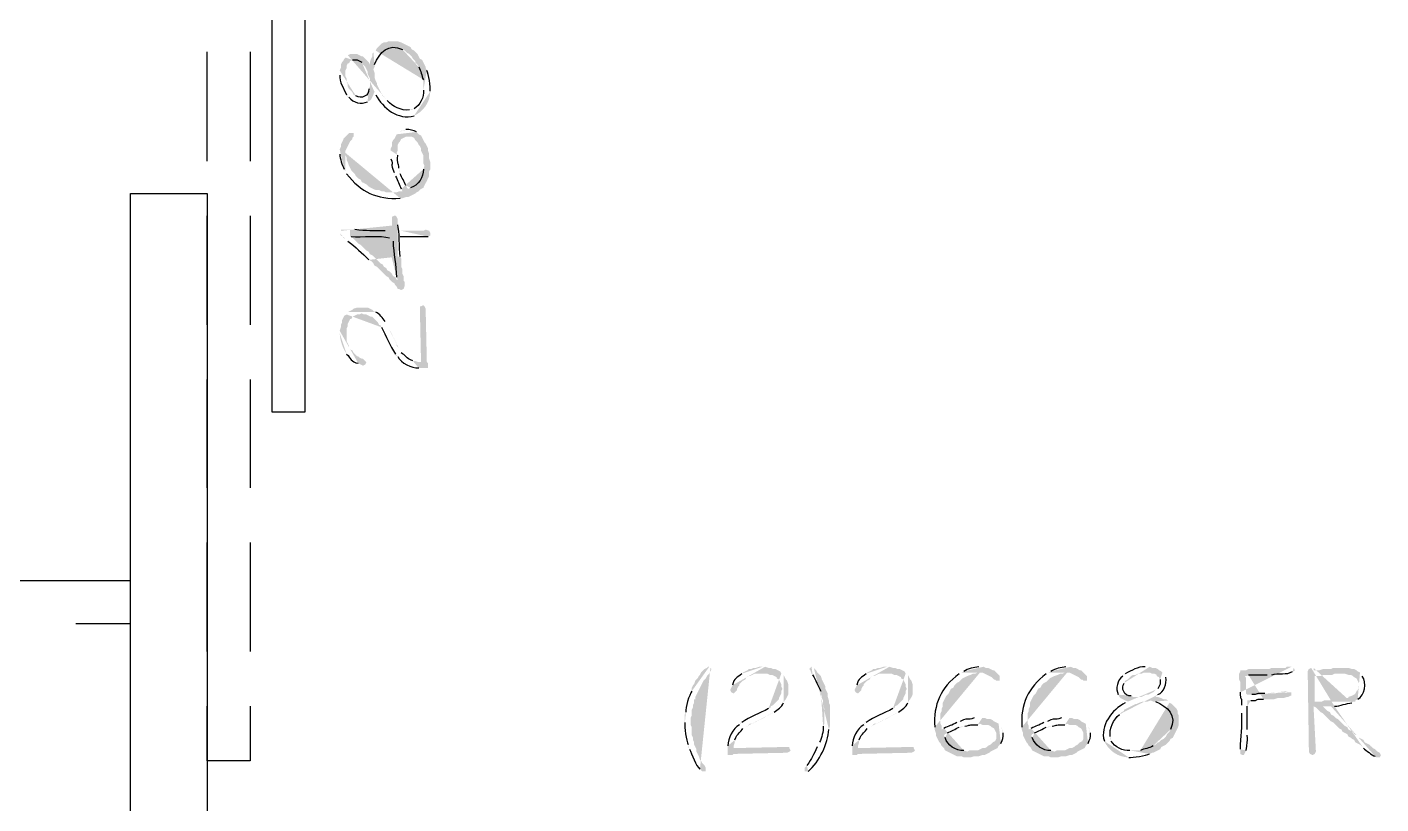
# Model space of a CAD drawing. Header units: inches. Extents: x -167 to 6071, y -6287 to -2731.
# Drawn here: x 1152.2 to 1214.3, y -6046.8 to -6011.2 of the extents above; entities that cross this region are included whole.
import ezdxf

# ---------------------------------------------------------------- set-up
doc = ezdxf.new("R2010")
doc.units = ezdxf.units.IN
doc.header["$LTSCALE"] = 96
doc.header["$MEASUREMENT"] = 0
doc.layers.add('PDF_Geometry', color=7, linetype='Continuous', true_color=0x4a4a4a)
doc.layers.add('PDF_Solid Fills', color=7, linetype='Continuous')

msp = doc.modelspace()

# ---------------------------------------------------------------- hatches: boundary and pattern name
at = {"layer": 'PDF_Solid Fills', "transparency": 33554559}
h = msp.add_hatch(color=256, dxfattribs=at)
h.paths.add_polyline_path([(1168.063, -6012.309), (1168.063, -6013.109), (1168.117, -6013.002), (1168.117, -6012.895)], flags=0)
h.paths.add_polyline_path([(1169.397, -6012.202), (1169.503, -6012.255), (1169.557, -6012.309), (1169.61, -6012.362), (1169.717, -6012.415), (1169.823, -6012.522), (1169.877, -6012.629), (1169.983, -6012.735), (1169.983, -6012.789), (1170.09, -6012.895), (1170.143, -6013.002)], flags=0)
h.paths.add_polyline_path([(1170.357, -6013.589), (1170.357, -6013.962), (1170.41, -6012.895), (1170.303, -6012.682), (1170.197, -6012.629), (1170.09, -6012.415), (1169.983, -6012.309), (1169.93, -6012.255), (1169.823, -6012.202), (1169.77, -6012.095), (1169.343, -6011.882), (1169.183, -6011.829), (1168.757, -6011.829), (1168.65, -6011.882), (1168.543, -6011.882), (1168.437, -6011.935), (1168.33, -6012.042), (1168.277, -6012.095), (1168.223, -6012.149), (1168.17, -6012.255)], flags=0)
h = msp.add_hatch(color=256, dxfattribs=at)
h.paths.add_polyline_path([(1166.517, -6013.269), (1166.517, -6013.375)], flags=0)
h.paths.add_polyline_path([(1166.837, -6014.282), (1166.837, -6014.335), (1166.943, -6014.389)], flags=0)
h.paths.add_polyline_path([(1167.797, -6014.602), (1167.903, -6014.549), (1167.903, -6013.802), (1167.903, -6013.909), (1167.85, -6014.015)], flags=0)
h.paths.add_polyline_path([(1167.263, -6014.335), (1167.157, -6014.282), (1167.103, -6014.175), (1166.997, -6014.069), (1166.943, -6014.015), (1166.89, -6013.909), (1166.89, -6013.802), (1166.837, -6013.695), (1166.837, -6013.535), (1166.783, -6013.429), (1166.783, -6012.575), (1166.73, -6012.629), (1166.677, -6012.735), (1166.623, -6012.789), (1166.57, -6012.895), (1166.57, -6013.055), (1166.517, -6013.162)], flags=0)
h = msp.add_hatch(color=256, dxfattribs=at)
h.paths.add_polyline_path([(1166.783, -6012.575), (1166.783, -6013.322), (1166.783, -6013.162), (1166.837, -6013.055), (1166.837, -6012.949), (1166.89, -6012.842), (1166.943, -6012.842), (1166.997, -6012.735), (1167.103, -6012.682)], flags=0)
h.paths.add_polyline_path([(1167.53, -6012.789), (1167.583, -6012.895), (1167.69, -6013.002), (1167.743, -6013.109), (1167.797, -6013.215), (1167.797, -6013.322), (1167.85, -6013.429), (1167.903, -6013.535), (1167.903, -6014.549), (1167.957, -6014.495), (1168.01, -6014.389), (1168.063, -6014.282), (1168.117, -6014.122), (1168.117, -6014.175), (1168.17, -6014.282)], flags=0)
h.paths.add_polyline_path([(1169.93, -6015.242, 0.291201), (1170.677, -6014.122)], flags=0)
h.paths.add_polyline_path([(1170.517, -6013.162), (1170.463, -6013.055), (1170.463, -6013.002), (1170.41, -6012.895), (1170.357, -6013.962), (1170.357, -6014.069)], flags=0)
h.paths.add_polyline_path([(1169.93, -6014.922), (1169.823, -6014.975), (1169.717, -6014.975)], flags=0)
h.paths.add_polyline_path([(1168.703, -6014.549), (1168.597, -6014.442), (1168.543, -6014.335), (1168.49, -6014.335), (1168.437, -6014.229), (1168.383, -6014.122), (1168.33, -6014.015), (1168.277, -6013.909), (1168.223, -6013.802), (1168.223, -6013.749), (1168.17, -6013.642), (1168.117, -6013.482), (1168.117, -6013.269), (1168.063, -6013.109), (1168.063, -6012.309), (1168.01, -6012.415), (1168.01, -6012.522), (1167.957, -6012.629), (1167.903, -6012.789), (1167.903, -6012.895), (1167.85, -6012.789), (1167.743, -6012.682), (1167.69, -6012.629), (1167.583, -6012.522), (1167.53, -6012.522), (1167.423, -6012.469), (1167.317, -6012.415), (1166.997, -6012.415), (1166.89, -6012.469)], flags=0)
h = msp.add_hatch(color=256, dxfattribs=at)
h.paths.add_polyline_path([(1166.517, -6016.949), (1166.517, -6017.002)], flags=0)
h.paths.add_polyline_path([(1166.73, -6017.695), (1166.783, -6017.802), (1166.783, -6016.842), (1166.837, -6016.735), (1166.89, -6016.629), (1166.943, -6016.522), (1166.997, -6016.415), (1167.103, -6016.309), (1167.103, -6016.255), (1167.157, -6016.202), (1167.157, -6016.042), (1166.943, -6016.042), (1166.89, -6016.095), (1166.783, -6016.202), (1166.677, -6016.309), (1166.677, -6016.362), (1166.623, -6016.469), (1166.57, -6016.575), (1166.57, -6016.682), (1166.517, -6016.789)], flags=0)
h = msp.add_hatch(color=256, dxfattribs=at)
h.paths.add_polyline_path([(1168.863, -6017.002), (1168.863, -6017.215)], flags=0)
h.paths.add_polyline_path([(1169.023, -6017.855), (1169.023, -6017.909), (1169.077, -6018.015)], flags=0)
h.paths.add_polyline_path([(1169.343, -6018.602), (1169.397, -6018.709), (1169.397, -6019.029), (1169.557, -6018.975), (1169.663, -6018.975), (1169.77, -6018.922), (1169.877, -6018.869), (1169.983, -6018.815), (1170.037, -6018.762), (1170.143, -6018.709), (1170.197, -6018.655), (1170.25, -6018.602), (1170.357, -6018.549), (1170.41, -6018.442), (1170.41, -6017.535), (1170.357, -6017.695)], flags=0)
h.paths.add_polyline_path([(1169.77, -6018.549), (1169.663, -6018.602), (1169.61, -6018.549), (1169.557, -6018.442)], flags=0)
h.paths.add_polyline_path([(1169.29, -6017.909), (1169.29, -6017.802), (1169.237, -6017.642)], flags=0)
h.paths.add_polyline_path([(1169.183, -6017.055), (1169.13, -6016.949), (1169.13, -6016.095), (1169.077, -6016.202), (1169.023, -6016.309), (1168.97, -6016.362), (1168.917, -6016.469), (1168.917, -6016.629), (1168.863, -6016.735), (1168.863, -6016.842)], flags=0)
h = msp.add_hatch(color=256, dxfattribs=at)
h.paths.add_polyline_path([(1169.13, -6016.095), (1169.13, -6016.949), (1169.183, -6016.842), (1169.183, -6016.575), (1169.237, -6016.469), (1169.29, -6016.415), (1169.343, -6016.309), (1169.45, -6016.255), (1169.557, -6016.202), (1169.823, -6016.202), (1169.93, -6016.255), (1169.983, -6016.362), (1170.09, -6016.469), (1170.143, -6016.575), (1170.197, -6016.629), (1170.25, -6016.735), (1170.25, -6016.842), (1170.303, -6016.949), (1170.357, -6017.055), (1170.357, -6017.429), (1170.41, -6017.535), (1170.41, -6018.442), (1170.517, -6018.229), (1170.623, -6018.015), (1170.623, -6017.802), (1170.677, -6017.695), (1170.677, -6017.375), (1170.623, -6017.215), (1170.623, -6017.002), (1170.57, -6016.842), (1170.57, -6016.735), (1170.517, -6016.629), (1170.463, -6016.522), (1170.41, -6016.469), (1170.357, -6016.362), (1170.303, -6016.255), (1170.25, -6016.149), (1170.143, -6016.095), (1170.037, -6015.989)], flags=0)
h.paths.add_polyline_path([(1169.557, -6015.882), (1169.45, -6015.935), (1169.343, -6015.935), (1169.237, -6015.989)], flags=0)
h = msp.add_hatch(color=256, dxfattribs=at)
h.paths.add_polyline_path([(1166.783, -6017.802), (1166.837, -6017.909)], flags=0)
h.paths.add_polyline_path([(1169.29, -6019.029), (1169.397, -6019.029), (1169.397, -6018.709), (1169.237, -6018.709), (1169.13, -6018.762), (1168.65, -6018.762), (1168.543, -6018.709), (1168.437, -6018.709), (1168.33, -6018.655), (1168.17, -6018.655), (1167.957, -6018.549), (1167.85, -6018.495), (1167.743, -6018.389), (1167.637, -6018.335), (1167.53, -6018.282), (1167.477, -6018.175), (1167.37, -6018.122), (1167.263, -6018.015), (1167.21, -6017.909), (1167.103, -6017.802), (1167.05, -6017.749), (1166.997, -6017.642), (1166.943, -6017.535), (1166.89, -6017.375), (1166.837, -6017.269), (1166.837, -6017.162), (1166.783, -6017.055), (1166.783, -6016.949)], flags=0)
h = msp.add_hatch(color=256, dxfattribs=at)
h.paths.add_polyline_path([(1166.517, -6020.629), (1166.57, -6020.735), (1166.677, -6020.789), (1166.677, -6020.842), (1166.783, -6020.895), (1166.89, -6021.002)], flags=0)
h.paths.add_polyline_path([(1167.85, -6021.855), (1167.957, -6021.909), (1168.063, -6022.015), (1168.117, -6022.122), (1168.223, -6022.175), (1168.33, -6022.282), (1168.383, -6022.335), (1168.49, -6022.442), (1168.543, -6022.495), (1168.65, -6022.602), (1168.757, -6022.655), (1168.81, -6022.762), (1168.917, -6022.869), (1169.023, -6022.922), (1169.077, -6023.029), (1169.13, -6023.082), (1169.183, -6023.189), (1169.237, -6023.189), (1169.343, -6023.242), (1169.45, -6023.189), (1169.503, -6023.029), (1169.503, -6022.869), (1169.45, -6022.815), (1169.45, -6022.602), (1169.397, -6022.495), (1169.397, -6022.282), (1169.343, -6022.175), (1169.343, -6021.802), (1169.29, -6021.695)], flags=0)
h.paths.add_polyline_path([(1169.183, -6020.255), (1169.183, -6019.989), (1169.183, -6022.762), (1169.13, -6022.762), (1169.077, -6022.655), (1168.97, -6022.602), (1168.917, -6022.495), (1168.81, -6022.389), (1168.703, -6022.335), (1168.65, -6022.229), (1168.543, -6022.175), (1168.49, -6022.069), (1168.383, -6022.015), (1168.277, -6021.909), (1168.223, -6021.855), (1168.01, -6021.642), (1167.903, -6021.589), (1167.85, -6021.482), (1167.743, -6021.429), (1167.637, -6021.322), (1167.583, -6021.269), (1167.477, -6021.162), (1167.37, -6021.109), (1167.263, -6021.002), (1167.21, -6020.949), (1167.103, -6020.842), (1166.997, -6020.789), (1166.997, -6020.469), (1166.57, -6020.469), (1166.57, -6020.522)], flags=0)
h = msp.add_hatch(color=256, dxfattribs=at)
h.paths.add_polyline_path([(1166.997, -6020.469), (1166.997, -6020.789), (1167.05, -6020.789)], flags=0)
h.paths.add_polyline_path([(1168.81, -6020.842), (1168.97, -6020.842), (1168.97, -6021.002)], flags=0)
h.paths.add_polyline_path([(1169.13, -6022.655), (1169.183, -6022.762), (1169.183, -6019.989), (1169.13, -6019.882), (1169.077, -6019.829), (1169.023, -6019.829), (1168.917, -6019.882), (1168.917, -6020.522), (1168.597, -6020.522)], flags=0)
h.paths.add_polyline_path([(1167.21, -6020.469), (1167.103, -6020.469)], flags=0)
h = msp.add_hatch(color=256, dxfattribs=at)
h.paths.add_polyline_path([(1169.237, -6020.522), (1169.237, -6020.789), (1169.29, -6020.789)], flags=0)
h.paths.add_polyline_path([(1170.57, -6020.789), (1170.677, -6020.735), (1170.677, -6020.629), (1170.623, -6020.522), (1170.463, -6020.469), (1170.357, -6020.522), (1169.343, -6020.522)], flags=0)
h = msp.add_hatch(color=256, dxfattribs=at)
h.paths.add_polyline_path([(1166.517, -6025.215, 0.133918), (1166.837, -6026.175)], flags=0)
h.paths.add_polyline_path([(1167.37, -6026.602), (1167.583, -6026.709), (1167.69, -6026.655), (1167.743, -6026.549), (1167.69, -6026.495), (1167.583, -6026.389), (1167.53, -6026.389), (1167.423, -6026.335), (1167.37, -6026.282), (1167.317, -6026.282), (1167.263, -6026.229), (1167.157, -6026.122), (1167.103, -6026.015), (1166.997, -6025.962), (1166.943, -6025.855), (1166.943, -6025.802), (1166.89, -6025.695), (1166.837, -6025.589), (1166.837, -6024.362), (1166.73, -6024.415), (1166.677, -6024.522), (1166.623, -6024.629), (1166.623, -6024.735), (1166.57, -6024.842), (1166.57, -6024.949), (1166.517, -6025.109)], flags=0)
h = msp.add_hatch(color=256, dxfattribs=at)
h.paths.add_polyline_path([(1166.837, -6024.362), (1166.837, -6025.215), (1166.837, -6025.002), (1166.89, -6024.895), (1166.89, -6024.789), (1166.943, -6024.682), (1166.997, -6024.575), (1167.05, -6024.575), (1167.103, -6024.469), (1167.317, -6024.362), (1167.423, -6024.362), (1167.53, -6024.309), (1167.637, -6024.362), (1167.743, -6024.362), (1167.85, -6024.415), (1167.957, -6024.469), (1168.01, -6024.469), (1168.117, -6024.575), (1168.17, -6024.629), (1168.277, -6024.735), (1168.33, -6024.842), (1168.383, -6024.842), (1168.437, -6024.949)], flags=0)
h.paths.add_polyline_path([(1169.077, -6026.175), (1169.077, -6026.229), (1169.183, -6026.282)], flags=0)
h.paths.add_polyline_path([(1170.143, -6026.815), (1170.25, -6026.815), (1170.25, -6026.549), (1170.143, -6026.549), (1169.983, -6026.495), (1169.877, -6026.495)], flags=0)
h.paths.add_polyline_path([(1169.343, -6026.122), (1169.29, -6026.015), (1169.237, -6025.909), (1169.13, -6025.802), (1169.13, -6025.695), (1169.077, -6025.589), (1169.023, -6025.482), (1168.97, -6025.429), (1168.917, -6025.269), (1168.863, -6025.162), (1168.757, -6025.002), (1168.65, -6024.789), (1168.597, -6024.682)], flags=0)
h.paths.add_polyline_path([(1168.17, -6024.255), (1168.063, -6024.202), (1168.01, -6024.149), (1167.797, -6024.042), (1167.317, -6024.042), (1167.157, -6024.095), (1167.103, -6024.149), (1166.997, -6024.202), (1166.89, -6024.255)], flags=0)
for points in [[(1170.197, -6024.095), (1170.25, -6026.549), (1170.25, -6026.815), (1170.57, -6026.815), (1170.57, -6026.602), (1170.517, -6026.549), (1170.463, -6024.149), (1170.463, -6024.095), (1170.41, -6023.989), (1170.357, -6023.935), (1170.25, -6023.989), (1170.197, -6023.989)], [(1212.543, -6040.575), (1212.117, -6040.575), (1212.01, -6040.629), (1211.637, -6040.629), (1211.477, -6040.682), (1211.21, -6040.682), (1213.237, -6040.735), (1213.183, -6040.682), (1213.077, -6040.629), (1212.97, -6040.629), (1212.81, -6040.575), (1212.703, -6040.575)], [(1187.05, -6044.202), (1184.597, -6044.255), (1184.33, -6044.255), (1184.33, -6044.575), (1184.543, -6044.575), (1184.597, -6044.522), (1186.997, -6044.469), (1187.05, -6044.469), (1187.157, -6044.415), (1187.21, -6044.362), (1187.157, -6044.255), (1187.157, -6044.202)], [(1192.757, -6044.202), (1190.303, -6044.255), (1190.037, -6044.255), (1190.037, -6044.575), (1190.25, -6044.575), (1190.303, -6044.522), (1192.703, -6044.469), (1192.757, -6044.469), (1192.863, -6044.415), (1192.917, -6044.362), (1192.863, -6044.255), (1192.863, -6044.202)]]:
    msp.add_hatch(color=256, dxfattribs=at).paths.add_polyline_path(points)
h = msp.add_hatch(color=256, dxfattribs=at)
h.paths.add_polyline_path([(1183.477, -6040.522), (1183.423, -6040.522), (1183.37, -6040.575), (1183.263, -6040.629), (1183.157, -6040.735), (1183.103, -6040.789), (1183.05, -6040.895), (1182.997, -6040.949), (1182.943, -6041.055), (1182.837, -6041.162), (1182.783, -6041.322), (1182.73, -6041.375), (1182.677, -6041.482), (1182.677, -6041.642)], flags=0)
h.paths.add_polyline_path([(1182.41, -6042.602), (1182.357, -6042.709), (1182.357, -6043.082)], flags=0)
h.paths.add_polyline_path([(1182.517, -6044.095), (1182.517, -6044.202), (1182.57, -6044.309)], flags=0)
h.paths.add_polyline_path([(1183.05, -6045.215), (1183.157, -6045.322), (1183.317, -6045.322), (1183.317, -6045.162), (1183.263, -6045.055), (1183.157, -6044.949), (1183.103, -6044.842), (1183.05, -6044.789), (1182.997, -6044.629), (1182.943, -6044.522), (1182.89, -6044.415), (1182.89, -6044.309), (1182.837, -6044.202), (1182.783, -6044.095), (1182.783, -6043.989), (1182.73, -6043.882), (1182.73, -6043.775), (1182.677, -6043.669), (1182.677, -6043.295), (1182.623, -6043.189), (1182.623, -6042.869), (1182.677, -6042.762), (1182.677, -6042.495), (1182.73, -6042.389), (1182.73, -6042.282), (1182.783, -6042.175), (1182.783, -6042.015), (1182.837, -6042.015), (1182.837, -6041.909), (1182.89, -6041.802), (1182.943, -6041.695), (1182.997, -6041.589), (1183.05, -6041.482), (1183.103, -6041.375), (1183.157, -6041.269), (1183.21, -6041.162), (1183.317, -6041.055), (1183.37, -6040.949), (1183.477, -6040.842), (1183.53, -6040.735), (1183.583, -6040.629), (1183.53, -6040.575)], flags=0)
h = msp.add_hatch(color=256, dxfattribs=at)
h.paths.add_polyline_path([(1185.93, -6040.522), (1185.77, -6040.522), (1185.61, -6040.575), (1185.503, -6040.575), (1185.397, -6040.629), (1185.29, -6040.629), (1185.237, -6040.682), (1185.023, -6040.789), (1184.97, -6040.842)], flags=0)
h.paths.add_polyline_path([(1184.543, -6041.375), (1184.49, -6041.482), (1184.437, -6041.589), (1184.49, -6041.695), (1184.597, -6041.749), (1184.65, -6041.695), (1184.757, -6041.589), (1184.757, -6041.535), (1184.81, -6041.429), (1184.863, -6041.375), (1184.863, -6041.322), (1184.917, -6041.269), (1185.023, -6041.162), (1185.13, -6041.109), (1185.183, -6041.002), (1185.29, -6040.949), (1185.343, -6040.949), (1185.557, -6040.842), (1186.783, -6040.842), (1186.73, -6040.735), (1186.517, -6040.629), (1186.41, -6040.629), (1186.303, -6040.575), (1186.197, -6040.575), (1186.037, -6040.522)], flags=0)
h = msp.add_hatch(color=256, dxfattribs=at)
h.paths.add_polyline_path([(1188.17, -6040.522), (1188.117, -6040.575), (1188.063, -6040.629), (1188.117, -6040.682), (1188.17, -6040.842), (1188.223, -6040.895)], flags=0)
h.paths.add_polyline_path([(1188.597, -6041.642), (1188.597, -6041.749), (1188.65, -6041.909), (1188.65, -6041.962), (1188.703, -6042.069), (1188.703, -6042.282), (1188.757, -6042.442), (1188.757, -6043.135), (1188.703, -6043.242)], flags=0)
h.paths.add_polyline_path([(1188.543, -6043.989), (1188.49, -6044.095), (1188.437, -6044.202)], flags=0)
h.paths.add_polyline_path([(1187.957, -6045.055), (1187.85, -6045.162), (1187.85, -6045.322), (1188.01, -6045.322)], flags=0)
h.paths.add_polyline_path([(1188.97, -6043.402), (1189.023, -6043.242), (1189.023, -6042.282), (1188.97, -6042.175), (1188.97, -6042.069), (1188.917, -6041.909), (1188.917, -6041.749), (1188.863, -6041.642), (1188.81, -6041.535), (1188.81, -6041.429), (1188.757, -6041.322), (1188.65, -6041.109), (1188.597, -6040.949), (1188.49, -6040.842), (1188.437, -6040.789), (1188.383, -6040.682), (1188.277, -6040.575)], flags=0)
h = msp.add_hatch(color=256, dxfattribs=at)
h.paths.add_polyline_path([(1191.637, -6040.522), (1191.477, -6040.522), (1191.317, -6040.575), (1191.21, -6040.575), (1191.103, -6040.629), (1190.997, -6040.629), (1190.943, -6040.682), (1190.73, -6040.789), (1190.677, -6040.842)], flags=0)
h.paths.add_polyline_path([(1190.25, -6041.375), (1190.197, -6041.482), (1190.143, -6041.589), (1190.197, -6041.695), (1190.303, -6041.749), (1190.463, -6041.589), (1190.463, -6041.535), (1190.517, -6041.429), (1190.57, -6041.375), (1190.57, -6041.322), (1190.623, -6041.269), (1190.73, -6041.162), (1190.837, -6041.109), (1190.89, -6041.002), (1190.997, -6040.949), (1191.05, -6040.949), (1191.263, -6040.842), (1192.49, -6040.842), (1192.437, -6040.735), (1192.223, -6040.629), (1192.117, -6040.629), (1192.01, -6040.575), (1191.903, -6040.575), (1191.743, -6040.522)], flags=0)
h = msp.add_hatch(color=256, dxfattribs=at)
h.paths.add_polyline_path([(1195.903, -6040.522), (1195.85, -6040.522)], flags=0)
h.paths.add_polyline_path([(1195.157, -6040.735), (1195.05, -6040.789), (1196.01, -6040.789), (1196.437, -6041.002), (1196.543, -6041.109), (1196.597, -6041.109), (1196.65, -6041.162), (1196.81, -6041.162), (1196.81, -6040.949), (1196.757, -6040.895), (1196.65, -6040.789), (1196.543, -6040.682), (1196.49, -6040.682), (1196.277, -6040.575), (1196.17, -6040.575), (1196.063, -6040.522)], flags=0)
h = msp.add_hatch(color=256, dxfattribs=at)
h.paths.add_polyline_path([(1199.903, -6040.522), (1199.85, -6040.522)], flags=0)
h.paths.add_polyline_path([(1199.157, -6040.735), (1199.05, -6040.789), (1200.01, -6040.789), (1200.437, -6041.002), (1200.543, -6041.109), (1200.597, -6041.109), (1200.65, -6041.162), (1200.81, -6041.162), (1200.81, -6040.949), (1200.757, -6040.895), (1200.65, -6040.789), (1200.543, -6040.682), (1200.49, -6040.682), (1200.277, -6040.575), (1200.17, -6040.575), (1200.063, -6040.522)], flags=0)
h = msp.add_hatch(color=256, dxfattribs=at)
h.paths.add_polyline_path([(1203.583, -6040.522), (1203.477, -6040.522)], flags=0)
h.paths.add_polyline_path([(1202.57, -6040.842), (1202.517, -6040.842), (1202.463, -6040.949)], flags=0)
h.paths.add_polyline_path([(1202.25, -6041.802), (1202.303, -6041.909), (1203.05, -6041.909), (1202.943, -6041.909), (1202.837, -6041.855)], flags=0)
h.paths.add_polyline_path([(1202.517, -6041.269), (1202.57, -6041.162), (1202.677, -6041.109), (1202.783, -6041.002), (1202.837, -6040.949), (1202.943, -6040.895), (1203.05, -6040.895), (1203.157, -6040.842), (1203.317, -6040.842), (1203.423, -6040.789), (1204.277, -6040.789), (1204.223, -6040.735), (1204.117, -6040.682), (1204.063, -6040.629), (1203.957, -6040.575), (1203.797, -6040.575), (1203.69, -6040.522)], flags=0)
h = msp.add_hatch(color=256, dxfattribs=at)
h.paths.add_polyline_path([(1210.197, -6040.522), (1209.983, -6040.522), (1209.93, -6040.575), (1209.29, -6040.575), (1209.183, -6040.629), (1208.223, -6040.629), (1208.117, -6040.682), (1207.85, -6040.682), (1207.85, -6040.735), (1207.797, -6040.842), (1207.797, -6041.109), (1207.85, -6041.215), (1207.85, -6041.695)], flags=0)
h.paths.add_polyline_path([(1207.903, -6042.282), (1207.903, -6042.655)], flags=0)
h.paths.add_polyline_path([(1207.85, -6044.309), (1207.85, -6044.522), (1207.957, -6044.575), (1208.01, -6044.575), (1208.063, -6044.469), (1208.117, -6044.362)], flags=0)
h.paths.add_polyline_path([(1208.17, -6043.669), (1208.17, -6043.402)], flags=0)
h.paths.add_polyline_path([(1208.17, -6042.335), (1208.17, -6042.069), (1208.33, -6042.069)], flags=0)
h.paths.add_polyline_path([(1208.917, -6042.015), (1209.397, -6042.015), (1209.557, -6041.962), (1209.823, -6041.962), (1209.983, -6041.909), (1210.037, -6041.909), (1210.143, -6041.855), (1210.197, -6041.855), (1210.197, -6041.802), (1208.17, -6041.802), (1208.117, -6041.749), (1208.117, -6041.055), (1208.063, -6040.949), (1208.17, -6040.949), (1208.223, -6040.895)], flags=0)
h.paths.add_polyline_path([(1209.077, -6040.895), (1209.29, -6040.895)], flags=0)
h.paths.add_polyline_path([(1210.25, -6040.735), (1210.303, -6040.735), (1210.357, -6040.682), (1210.303, -6040.575)], flags=0)
h = msp.add_hatch(color=256, dxfattribs=at)
h.paths.add_polyline_path([(1211.103, -6040.575), (1210.997, -6040.629), (1210.943, -6040.735), (1210.997, -6044.362), (1210.997, -6044.415), (1211.05, -6044.522), (1211.157, -6044.575), (1211.263, -6044.522), (1211.317, -6044.415), (1211.317, -6044.362), (1211.21, -6042.335), (1212.17, -6042.335)], flags=0)
h.paths.add_polyline_path([(1212.97, -6042.175), (1213.023, -6042.122), (1211.263, -6042.122), (1211.263, -6040.949), (1211.53, -6040.949), (1211.69, -6040.895), (1212.063, -6040.895), (1212.17, -6040.842), (1212.543, -6040.842), (1213.343, -6040.789), (1213.237, -6040.735), (1211.21, -6040.682), (1211.21, -6040.575)], flags=0)
h = msp.add_hatch(color=256, dxfattribs=at)
h.paths.add_polyline_path([(1186.783, -6040.842), (1185.93, -6040.842), (1186.143, -6040.842), (1186.25, -6040.895), (1186.357, -6040.895), (1186.57, -6041.002), (1186.57, -6041.055), (1186.677, -6041.109), (1186.73, -6041.215), (1186.783, -6041.322), (1186.783, -6041.429), (1186.837, -6041.535), (1186.783, -6041.642), (1186.783, -6041.749), (1186.73, -6041.855), (1186.677, -6041.962), (1186.677, -6042.015), (1186.57, -6042.122), (1186.517, -6042.175), (1186.41, -6042.282), (1186.303, -6042.335), (1186.303, -6042.389), (1186.197, -6042.442)], flags=0)
h.paths.add_polyline_path([(1184.97, -6043.082), (1184.917, -6043.082), (1184.863, -6043.189)], flags=0)
h.paths.add_polyline_path([(1184.33, -6044.149), (1184.33, -6044.255), (1184.597, -6044.255), (1184.597, -6044.149), (1184.65, -6043.989), (1184.65, -6043.882)], flags=0)
h.paths.add_polyline_path([(1185.023, -6043.349), (1185.237, -6043.242), (1185.343, -6043.135), (1185.45, -6043.135), (1185.557, -6043.082), (1185.663, -6043.029), (1185.717, -6042.975), (1185.877, -6042.922), (1185.983, -6042.869), (1186.143, -6042.762), (1186.25, -6042.709), (1186.463, -6042.602)], flags=0)
h.paths.add_polyline_path([(1186.89, -6042.175), (1186.943, -6042.069), (1186.997, -6042.015), (1187.05, -6041.909), (1187.103, -6041.802), (1187.103, -6041.322), (1187.05, -6041.162), (1186.997, -6041.109), (1186.943, -6041.002), (1186.89, -6040.895)], flags=0)
h = msp.add_hatch(color=256, dxfattribs=at)
h.paths.add_polyline_path([(1192.49, -6040.842), (1191.637, -6040.842), (1191.85, -6040.842), (1191.957, -6040.895), (1192.063, -6040.895), (1192.277, -6041.002), (1192.277, -6041.055), (1192.383, -6041.109), (1192.437, -6041.215), (1192.49, -6041.322), (1192.49, -6041.429), (1192.543, -6041.535), (1192.49, -6041.642), (1192.49, -6041.749), (1192.437, -6041.855), (1192.383, -6041.962), (1192.383, -6042.015), (1192.277, -6042.122), (1192.223, -6042.175), (1192.117, -6042.282), (1192.01, -6042.335), (1192.01, -6042.389), (1191.903, -6042.442)], flags=0)
h.paths.add_polyline_path([(1190.677, -6043.082), (1190.623, -6043.082), (1190.57, -6043.189)], flags=0)
h.paths.add_polyline_path([(1190.037, -6044.149), (1190.037, -6044.255), (1190.303, -6044.255), (1190.303, -6044.149), (1190.357, -6043.989), (1190.357, -6043.882)], flags=0)
h.paths.add_polyline_path([(1190.73, -6043.349), (1190.943, -6043.242), (1191.05, -6043.135), (1191.157, -6043.135), (1191.263, -6043.082), (1191.37, -6043.029), (1191.423, -6042.975), (1191.583, -6042.922), (1191.69, -6042.869), (1191.85, -6042.762), (1191.957, -6042.709), (1192.17, -6042.602)], flags=0)
h.paths.add_polyline_path([(1192.597, -6042.175), (1192.65, -6042.069), (1192.703, -6042.015), (1192.757, -6041.909), (1192.81, -6041.802), (1192.81, -6041.322), (1192.757, -6041.162), (1192.703, -6041.109), (1192.65, -6041.002), (1192.597, -6040.895)], flags=0)
h = msp.add_hatch(color=256, dxfattribs=at)
h.paths.add_polyline_path([(1195.05, -6040.789), (1194.943, -6040.842)], flags=0)
h.paths.add_polyline_path([(1193.823, -6043.295), (1193.823, -6043.402), (1194.143, -6043.402), (1194.143, -6043.242), (1194.09, -6043.135), (1194.09, -6042.655), (1194.143, -6042.549), (1194.143, -6042.442), (1194.197, -6042.335), (1194.197, -6042.175), (1194.303, -6041.962), (1194.357, -6041.855), (1194.463, -6041.749), (1194.517, -6041.642), (1194.57, -6041.535), (1194.677, -6041.482), (1194.73, -6041.375), (1194.837, -6041.269), (1194.943, -6041.215), (1195.05, -6041.109), (1195.103, -6041.055), (1195.21, -6041.002), (1195.317, -6040.949), (1195.477, -6040.895), (1195.583, -6040.842), (1195.69, -6040.842), (1195.797, -6040.789), (1195.903, -6040.789)], flags=0)
h = msp.add_hatch(color=256, dxfattribs=at)
h.paths.add_polyline_path([(1199.05, -6040.789), (1198.943, -6040.842)], flags=0)
h.paths.add_polyline_path([(1197.823, -6043.295), (1197.823, -6043.402), (1198.143, -6043.402), (1198.143, -6043.242), (1198.09, -6043.135), (1198.09, -6042.655), (1198.143, -6042.549), (1198.143, -6042.442), (1198.197, -6042.335), (1198.197, -6042.175), (1198.303, -6041.962), (1198.357, -6041.855), (1198.463, -6041.749), (1198.517, -6041.642), (1198.57, -6041.535), (1198.677, -6041.482), (1198.73, -6041.375), (1198.837, -6041.269), (1198.943, -6041.215), (1199.05, -6041.109), (1199.103, -6041.055), (1199.21, -6041.002), (1199.317, -6040.949), (1199.477, -6040.895), (1199.583, -6040.842), (1199.69, -6040.842), (1199.797, -6040.789), (1199.903, -6040.789)], flags=0)
h = msp.add_hatch(color=256, dxfattribs=at)
h.paths.add_polyline_path([(1204.277, -6040.789), (1203.53, -6040.789), (1203.69, -6040.789), (1203.797, -6040.842), (1203.903, -6040.842), (1204.01, -6040.895), (1204.01, -6040.949), (1204.117, -6041.002), (1204.17, -6041.109)], flags=0)
h.paths.add_polyline_path([(1204.063, -6041.535), (1203.957, -6041.589), (1203.85, -6041.695), (1203.743, -6041.749), (1203.637, -6041.802), (1203.53, -6041.802), (1203.423, -6041.855), (1203.317, -6041.909), (1202.303, -6041.909), (1202.357, -6041.962), (1202.57, -6042.069), (1202.73, -6042.122), (1202.677, -6042.122), (1202.57, -6042.175)], flags=0)
h.paths.add_polyline_path([(1201.61, -6043.935, 0.291201), (1202.73, -6044.682)], flags=0)
h.paths.add_polyline_path([(1203.69, -6044.522), (1203.797, -6044.469), (1203.85, -6044.469), (1203.957, -6044.415), (1202.89, -6044.362), (1202.783, -6044.362)], flags=0)
h.paths.add_polyline_path([(1201.93, -6043.935), (1201.877, -6043.829), (1201.877, -6043.722)], flags=0)
h.paths.add_polyline_path([(1202.303, -6042.709), (1202.41, -6042.602), (1202.517, -6042.549), (1202.517, -6042.495), (1203.05, -6042.229), (1203.103, -6042.229), (1203.21, -6042.175), (1203.37, -6042.122), (1203.583, -6042.122), (1203.743, -6042.069), (1204.543, -6042.069), (1204.437, -6042.015), (1204.33, -6042.015), (1204.223, -6041.962), (1204.063, -6041.909), (1203.957, -6041.909), (1204.063, -6041.802)], flags=0)
h.paths.add_polyline_path([(1204.437, -6041.002), (1204.383, -6040.895)], flags=0)
h = msp.add_hatch(color=256, dxfattribs=at)
h.paths.add_polyline_path([(1213.343, -6040.789), (1212.543, -6040.842), (1212.65, -6040.842), (1212.81, -6040.895), (1212.917, -6040.895), (1213.023, -6040.949), (1213.077, -6041.002), (1213.183, -6041.055), (1213.237, -6041.162), (1213.29, -6041.269), (1213.29, -6041.482), (1213.237, -6041.589), (1213.183, -6041.642), (1213.13, -6041.749), (1213.077, -6041.802), (1212.97, -6041.855), (1212.81, -6041.909), (1212.81, -6041.962), (1212.65, -6041.962), (1212.543, -6042.015), (1212.33, -6042.015), (1212.223, -6042.069), (1211.69, -6042.069), (1211.583, -6042.122), (1211.263, -6042.122), (1213.13, -6042.122), (1213.13, -6042.069), (1213.237, -6042.015)], flags=0)
h.paths.add_polyline_path([(1213.45, -6040.949), (1213.397, -6040.842)], flags=0)
h = msp.add_hatch(color=256, dxfattribs=at)
h.paths.add_polyline_path([(1210.037, -6041.642), (1209.877, -6041.695), (1209.343, -6041.695), (1209.237, -6041.749), (1208.97, -6041.749)], flags=0)
h.paths.add_polyline_path([(1208.383, -6041.802), (1208.17, -6041.802), (1210.197, -6041.802), (1210.197, -6041.695), (1210.143, -6041.695)], flags=0)
h = msp.add_hatch(color=256, dxfattribs=at)
h.paths.add_polyline_path([(1204.543, -6042.069), (1203.743, -6042.069), (1203.85, -6042.122), (1203.957, -6042.122)], flags=0)
h.paths.add_polyline_path([(1204.65, -6043.402), (1204.597, -6043.509), (1204.543, -6043.562), (1204.49, -6043.615), (1204.437, -6043.722), (1204.33, -6043.829), (1204.223, -6043.882), (1204.117, -6043.989), (1204.063, -6043.989), (1203.957, -6044.095), (1203.85, -6044.149)], flags=0)
h.paths.add_polyline_path([(1203.263, -6044.362), (1202.89, -6044.362), (1203.957, -6044.415), (1204.063, -6044.362), (1204.17, -6044.309), (1204.223, -6044.202), (1204.33, -6044.149), (1204.437, -6044.095), (1204.543, -6043.989), (1204.597, -6043.935), (1204.65, -6043.829), (1204.757, -6043.775), (1204.863, -6043.562), (1204.97, -6043.349), (1205.023, -6043.189), (1205.023, -6042.762), (1204.97, -6042.655), (1204.97, -6042.549), (1204.917, -6042.442), (1204.81, -6042.335), (1204.757, -6042.282), (1204.703, -6042.229), (1204.597, -6042.175)], flags=0)
h = msp.add_hatch(color=256, dxfattribs=at)
h.paths.add_polyline_path([(1212.17, -6042.335), (1211.21, -6042.335), (1211.317, -6042.389), (1211.423, -6042.495), (1211.53, -6042.602), (1211.637, -6042.655), (1211.743, -6042.762), (1212.01, -6043.029), (1212.117, -6043.082), (1212.223, -6043.189), (1212.277, -6043.242), (1212.383, -6043.349), (1212.49, -6043.402), (1212.543, -6043.509), (1212.65, -6043.562), (1212.757, -6043.615), (1212.81, -6043.722), (1212.917, -6043.775), (1212.97, -6043.829), (1213.077, -6043.882), (1213.13, -6043.989), (1213.237, -6044.042), (1213.343, -6044.095), (1213.503, -6044.255)], flags=0)
h.paths.add_polyline_path([(1214.037, -6044.629), (1214.09, -6044.682), (1214.25, -6044.682), (1214.303, -6044.575), (1214.25, -6044.469), (1214.143, -6044.415), (1214.037, -6044.309), (1213.93, -6044.255), (1213.823, -6044.149), (1213.77, -6044.095), (1213.663, -6044.042), (1213.557, -6043.989), (1213.503, -6043.882), (1213.29, -6043.775), (1213.183, -6043.669), (1213.077, -6043.615), (1213.023, -6043.509), (1212.81, -6043.402), (1212.757, -6043.295), (1212.65, -6043.242), (1212.597, -6043.189), (1212.33, -6042.922), (1212.223, -6042.869), (1212.117, -6042.762), (1212.01, -6042.709), (1211.957, -6042.602), (1211.85, -6042.549), (1211.743, -6042.442), (1211.637, -6042.335), (1212.01, -6042.335)], flags=0)
h = msp.add_hatch(color=256, dxfattribs=at)
h.paths.add_polyline_path([(1195.85, -6042.869), (1195.637, -6042.869)], flags=0)
h.paths.add_polyline_path([(1194.997, -6043.029), (1194.943, -6043.029), (1194.837, -6043.082)], flags=0)
h.paths.add_polyline_path([(1194.25, -6043.349), (1194.143, -6043.402), (1193.823, -6043.402), (1193.877, -6043.562), (1193.877, -6043.669), (1193.983, -6043.882), (1194.037, -6043.989), (1194.09, -6044.042), (1194.143, -6044.149), (1194.25, -6044.255), (1194.303, -6044.362), (1194.41, -6044.415), (1195.317, -6044.415), (1195.157, -6044.362)], flags=0)
h.paths.add_polyline_path([(1194.303, -6043.775), (1194.25, -6043.669), (1194.303, -6043.615), (1194.41, -6043.562)], flags=0)
h.paths.add_polyline_path([(1194.943, -6043.295), (1195.05, -6043.295), (1195.21, -6043.242)], flags=0)
h.paths.add_polyline_path([(1195.797, -6043.189), (1195.903, -6043.135), (1196.757, -6043.135), (1196.65, -6043.082), (1196.543, -6043.029), (1196.49, -6042.975), (1196.383, -6042.922), (1196.223, -6042.922), (1196.117, -6042.869), (1196.01, -6042.869)], flags=0)
h = msp.add_hatch(color=256, dxfattribs=at)
h.paths.add_polyline_path([(1199.85, -6042.869), (1199.637, -6042.869)], flags=0)
h.paths.add_polyline_path([(1198.997, -6043.029), (1198.943, -6043.029), (1198.837, -6043.082)], flags=0)
h.paths.add_polyline_path([(1198.25, -6043.349), (1198.143, -6043.402), (1197.823, -6043.402), (1197.877, -6043.562), (1197.877, -6043.669), (1197.983, -6043.882), (1198.037, -6043.989), (1198.09, -6044.042), (1198.143, -6044.149), (1198.25, -6044.255), (1198.303, -6044.362), (1198.41, -6044.415), (1199.317, -6044.415), (1199.157, -6044.362)], flags=0)
h.paths.add_polyline_path([(1198.303, -6043.775), (1198.25, -6043.669), (1198.303, -6043.615), (1198.41, -6043.562)], flags=0)
h.paths.add_polyline_path([(1198.943, -6043.295), (1199.05, -6043.295), (1199.21, -6043.242)], flags=0)
h.paths.add_polyline_path([(1199.797, -6043.189), (1199.903, -6043.135), (1200.757, -6043.135), (1200.65, -6043.082), (1200.543, -6043.029), (1200.49, -6042.975), (1200.383, -6042.922), (1200.223, -6042.922), (1200.117, -6042.869), (1200.01, -6042.869)], flags=0)
h = msp.add_hatch(color=256, dxfattribs=at)
h.paths.add_polyline_path([(1196.757, -6043.135), (1195.903, -6043.135), (1196.01, -6043.189), (1196.277, -6043.189), (1196.383, -6043.242), (1196.437, -6043.295), (1196.543, -6043.349), (1196.65, -6043.562), (1196.65, -6043.829), (1196.597, -6043.935), (1196.49, -6043.989), (1196.383, -6044.095), (1196.277, -6044.149), (1196.223, -6044.202), (1196.117, -6044.255), (1196.01, -6044.255), (1195.903, -6044.309), (1195.797, -6044.362), (1195.423, -6044.362), (1195.317, -6044.415), (1194.41, -6044.415), (1194.837, -6044.629), (1195.05, -6044.629), (1195.157, -6044.682), (1195.477, -6044.682), (1195.637, -6044.629), (1195.85, -6044.629), (1196.01, -6044.575), (1196.117, -6044.575), (1196.33, -6044.469), (1196.383, -6044.415), (1196.49, -6044.362), (1196.597, -6044.309), (1196.703, -6044.255), (1196.757, -6044.149), (1196.863, -6044.042)], flags=0)
h.paths.add_polyline_path([(1196.97, -6043.562), (1196.917, -6043.455), (1196.917, -6043.349), (1196.863, -6043.242)], flags=0)
h = msp.add_hatch(color=256, dxfattribs=at)
h.paths.add_polyline_path([(1200.757, -6043.135), (1199.903, -6043.135), (1200.01, -6043.189), (1200.277, -6043.189), (1200.383, -6043.242), (1200.437, -6043.295), (1200.543, -6043.349), (1200.65, -6043.562), (1200.65, -6043.829), (1200.597, -6043.935), (1200.49, -6043.989), (1200.383, -6044.095), (1200.277, -6044.149), (1200.223, -6044.202), (1200.117, -6044.255), (1200.01, -6044.255), (1199.903, -6044.309), (1199.797, -6044.362), (1199.423, -6044.362), (1199.317, -6044.415), (1198.41, -6044.415), (1198.837, -6044.629), (1199.05, -6044.629), (1199.157, -6044.682), (1199.477, -6044.682), (1199.637, -6044.629), (1199.85, -6044.629), (1200.01, -6044.575), (1200.117, -6044.575), (1200.33, -6044.469), (1200.383, -6044.415), (1200.49, -6044.362), (1200.597, -6044.309), (1200.703, -6044.255), (1200.757, -6044.149), (1200.863, -6044.042)], flags=0)
h.paths.add_polyline_path([(1200.97, -6043.562), (1200.917, -6043.455), (1200.917, -6043.349), (1200.863, -6043.242)], flags=0)

# ---------------------------------------------------------------- linework, layer by layer
at = {"layer": 'PDF_Geometry', "color": 7}
msp.add_lwpolyline([(1174.89, -5876.095), (1160.437, -5876.095), (1160.437, -5990.815), (1156.917, -5990.815), (1156.917, -5961.109), (1096.917, -5961.109), (1096.917, -6048.575), (1156.917, -6048.575), (1156.917, -6018.815), (1160.437, -6018.815), (1160.437, -6048.575), (1178.943, -6048.575), (1178.943, -6052.042), (1096.917, -6052.042), (1096.917, -6070.069), (1086.943, -6070.069), (1086.943, -5997.589), (1073.663, -5997.589), (1073.663, -5994.069)], dxfattribs=at)
at = {"layer": 'PDF_Geometry'}
for points in [[(1156.917, -6036.575), (1108.917, -6036.575), (1108.917, -5973.109), (1156.917, -5973.109)], [(1160.437, -6017.322), (1160.437, -6012.309)], [(1162.41, -6012.309), (1162.41, -6017.322)], [(1160.437, -6024.842), (1160.437, -6019.829)], [(1162.41, -6019.829), (1162.41, -6024.842)], [(1160.437, -6032.309), (1160.437, -6027.349)], [(1162.41, -6027.349), (1162.41, -6032.309)], [(1160.437, -6039.829), (1160.437, -6034.815)], [(1162.41, -6034.815), (1162.41, -6039.829)], [(1156.917, -6038.549), (1154.41, -6038.549)], [(1162.41, -6042.335), (1162.41, -6044.842), (1160.437, -6044.842), (1160.437, -6042.335)]]:
    msp.add_lwpolyline(points, dxfattribs=at)
msp.add_lwpolyline([(1163.423, -6000.842), (1164.917, -6000.842), (1164.917, -6028.842), (1163.423, -6028.842)], close=True, dxfattribs=at)
for points in [[(1168.117, -6012.895), (1168.336, -6012.333), (1168.77, -6011.898), (1169.397, -6012.202)], [(1167.103, -6012.682), (1167.407, -6012.69), (1167.228, -6012.641), (1167.53, -6012.789)], [(1170.143, -6013.002), (1170.273, -6013.195), (1170.259, -6013.393), (1170.357, -6013.589)], [(1170.677, -6014.122), (1170.685, -6013.94), (1170.603, -6013.311), (1170.517, -6013.162)], [(1166.517, -6013.375), (1166.507, -6013.705), (1166.695, -6013.989), (1166.837, -6014.282)], [(1166.943, -6014.389), (1167.133, -6014.658), (1167.511, -6014.733), (1167.797, -6014.602)], [(1167.85, -6014.015), (1167.89, -6014.323), (1167.499, -6014.498), (1167.263, -6014.335)], [(1168.17, -6014.282), (1168.492, -6014.891), (1169.207, -6015.463), (1169.93, -6015.242)], [(1170.357, -6014.069), (1170.39, -6014.399), (1170.209, -6014.768), (1169.93, -6014.922)], [(1169.717, -6014.975), (1169.343, -6015.026), (1168.946, -6014.817), (1168.703, -6014.549)], [(1170.037, -6015.989), (1169.913, -6015.901), (1169.719, -6015.872), (1169.557, -6015.882)], [(1166.517, -6017.002), (1166.546, -6017.238), (1166.602, -6017.482), (1166.73, -6017.695)], [(1168.863, -6017.215), (1169.009, -6017.592), (1168.805, -6017.354), (1169.023, -6017.855)], [(1169.237, -6017.642), (1169.219, -6017.361), (1169.154, -6017.516), (1169.183, -6017.055)], [(1166.837, -6017.909), (1167.489, -6018.753), (1168.222, -6019.092), (1169.29, -6019.029)], [(1169.077, -6018.015), (1169.201, -6018.235), (1169.245, -6018.39), (1169.343, -6018.602)], [(1169.557, -6018.442), (1169.468, -6018.264), (1169.379, -6018.087), (1169.29, -6017.909)], [(1170.357, -6017.695), (1170.379, -6018.064), (1170.124, -6018.44), (1169.77, -6018.549)], [(1168.597, -6020.522), (1168.043, -6020.531), (1167.75, -6020.527), (1167.21, -6020.469)], [(1169.29, -6021.695), (1169.251, -6021.331), (1169.257, -6020.501), (1169.183, -6020.255)], [(1166.89, -6021.002), (1167.239, -6021.249), (1167.541, -6021.541), (1167.85, -6021.855)], [(1167.05, -6020.789), (1167.502, -6020.818), (1168.425, -6020.728), (1168.81, -6020.842)], [(1168.97, -6021.002), (1168.981, -6021.564), (1169.104, -6022.101), (1169.13, -6022.655)], [(1169.29, -6020.789), (1169.717, -6020.789), (1170.143, -6020.789), (1170.57, -6020.789)], [(1168.597, -6024.682), (1168.474, -6024.53), (1168.37, -6024.328), (1168.17, -6024.255)], [(1168.437, -6024.949), (1168.661, -6025.344), (1168.81, -6025.799), (1169.077, -6026.175)], [(1166.837, -6026.175), (1167.035, -6026.366), (1167.026, -6026.547), (1167.37, -6026.602)], [(1169.183, -6026.282), (1169.331, -6026.6), (1169.814, -6026.813), (1170.143, -6026.815)], [(1169.877, -6026.495), (1169.543, -6026.366), (1169.519, -6026.219), (1169.343, -6026.122)], [(1195.85, -6040.522), (1195.614, -6040.551), (1195.37, -6040.607), (1195.157, -6040.735)], [(1199.85, -6040.522), (1199.614, -6040.551), (1199.37, -6040.607), (1199.157, -6040.735)], [(1203.477, -6040.522), (1203.147, -6040.512), (1202.863, -6040.701), (1202.57, -6040.842)], [(1184.97, -6040.842), (1184.78, -6041.04), (1184.598, -6041.031), (1184.543, -6041.375)], [(1188.223, -6040.895), (1188.348, -6041.144), (1188.472, -6041.393), (1188.597, -6041.642)], [(1190.677, -6040.842), (1190.486, -6041.04), (1190.305, -6041.031), (1190.25, -6041.375)], [(1194.943, -6040.842), (1194.099, -6041.495), (1193.759, -6042.228), (1193.823, -6043.295)], [(1198.943, -6040.842), (1198.099, -6041.495), (1197.759, -6042.228), (1197.823, -6043.295)], [(1202.463, -6040.949), (1202.194, -6041.137), (1202.119, -6041.517), (1202.25, -6041.802)], [(1204.063, -6041.802), (1204.371, -6041.674), (1204.466, -6041.311), (1204.437, -6041.002)], [(1204.17, -6041.109), (1204.162, -6041.413), (1204.211, -6041.233), (1204.063, -6041.535)], [(1208.223, -6040.895), (1208.508, -6040.895), (1208.792, -6040.895), (1209.077, -6040.895)], [(1209.29, -6040.895), (1209.597, -6040.767), (1209.984, -6040.932), (1210.25, -6040.735)], [(1213.237, -6042.015), (1213.574, -6041.837), (1213.667, -6041.26), (1213.45, -6040.949)], [(1182.677, -6041.642), (1182.558, -6041.819), (1182.375, -6042.397), (1182.41, -6042.602)], [(1202.837, -6041.855), (1202.529, -6041.895), (1202.353, -6041.504), (1202.517, -6041.269)], [(1207.85, -6041.695), (1207.828, -6042.167), (1207.93, -6041.743), (1207.903, -6042.282)], [(1208.97, -6041.749), (1208.575, -6041.719), (1208.643, -6041.801), (1208.383, -6041.802)], [(1186.197, -6042.442), (1185.801, -6042.665), (1185.347, -6042.815), (1184.97, -6043.082)], [(1186.463, -6042.602), (1186.615, -6042.479), (1186.817, -6042.375), (1186.89, -6042.175)], [(1191.903, -6042.442), (1191.508, -6042.665), (1191.054, -6042.815), (1190.677, -6043.082)], [(1192.17, -6042.602), (1192.322, -6042.479), (1192.524, -6042.375), (1192.597, -6042.175)], [(1202.57, -6042.175), (1201.961, -6042.497), (1201.388, -6043.213), (1201.61, -6043.935)], [(1203.957, -6042.122), (1204.519, -6042.342), (1204.953, -6042.775), (1204.65, -6043.402)], [(1208.17, -6043.402), (1208.17, -6043.047), (1208.17, -6042.691), (1208.17, -6042.335)], [(1208.33, -6042.069), (1208.801, -6042.091), (1208.378, -6041.989), (1208.917, -6042.015)], [(1212.17, -6042.335), (1212.449, -6042.329), (1212.699, -6042.197), (1212.97, -6042.175)], [(1182.357, -6043.082), (1182.341, -6043.3), (1182.406, -6043.921), (1182.517, -6044.095)], [(1194.837, -6043.082), (1194.617, -6043.207), (1194.462, -6043.25), (1194.25, -6043.349)], [(1195.637, -6042.869), (1195.26, -6043.015), (1195.498, -6042.81), (1194.997, -6043.029)], [(1198.837, -6043.082), (1198.617, -6043.207), (1198.462, -6043.25), (1198.25, -6043.349)], [(1199.637, -6042.869), (1199.26, -6043.015), (1199.498, -6042.81), (1198.997, -6043.029)], [(1201.877, -6043.722), (1201.826, -6043.349), (1202.035, -6042.951), (1202.303, -6042.709)], [(1207.903, -6042.655), (1207.942, -6043.305), (1207.836, -6043.711), (1207.85, -6044.309)], [(1184.863, -6043.189), (1184.545, -6043.336), (1184.334, -6043.819), (1184.33, -6044.149)], [(1184.65, -6043.882), (1184.78, -6043.549), (1184.926, -6043.525), (1185.023, -6043.349)], [(1188.01, -6045.322), (1188.542, -6044.883), (1188.918, -6044.043), (1188.97, -6043.402)], [(1188.703, -6043.242), (1188.721, -6043.507), (1188.642, -6043.751), (1188.543, -6043.989)], [(1190.57, -6043.189), (1190.252, -6043.336), (1190.039, -6043.819), (1190.037, -6044.149)], [(1190.357, -6043.882), (1190.486, -6043.549), (1190.633, -6043.525), (1190.73, -6043.349)], [(1194.41, -6043.562), (1194.588, -6043.473), (1194.766, -6043.384), (1194.943, -6043.295)], [(1195.21, -6043.242), (1195.491, -6043.224), (1195.337, -6043.159), (1195.797, -6043.189)], [(1196.863, -6044.042), (1196.956, -6043.796), (1196.983, -6043.827), (1196.97, -6043.562)], [(1198.41, -6043.562), (1198.588, -6043.473), (1198.766, -6043.384), (1198.943, -6043.295)], [(1199.21, -6043.242), (1199.491, -6043.224), (1199.337, -6043.159), (1199.797, -6043.189)], [(1200.863, -6044.042), (1200.956, -6043.796), (1200.983, -6043.827), (1200.97, -6043.562)], [(1208.117, -6044.362), (1208.155, -6044.047), (1208.189, -6044.075), (1208.17, -6043.669)], [(1182.57, -6044.309), (1182.663, -6044.503), (1182.876, -6045.091), (1183.05, -6045.215)], [(1188.437, -6044.202), (1188.246, -6044.574), (1188.208, -6044.712), (1187.957, -6045.055)], [(1195.157, -6044.362), (1194.788, -6044.384), (1194.412, -6044.129), (1194.303, -6043.775)], [(1199.157, -6044.362), (1198.788, -6044.384), (1198.412, -6044.129), (1198.303, -6043.775)], [(1202.783, -6044.362), (1202.454, -6044.395), (1202.084, -6044.214), (1201.93, -6043.935)], [(1203.85, -6044.149), (1203.657, -6044.279), (1203.459, -6044.265), (1203.263, -6044.362)], [(1213.503, -6044.255), (1213.619, -6044.366), (1213.886, -6044.577), (1214.037, -6044.629)], [(1202.73, -6044.682), (1202.912, -6044.69), (1203.541, -6044.608), (1203.69, -6044.522)]]:
    msp.add_open_spline(points, degree=3, dxfattribs=at)

doc.saveas('drawing.dxf')
